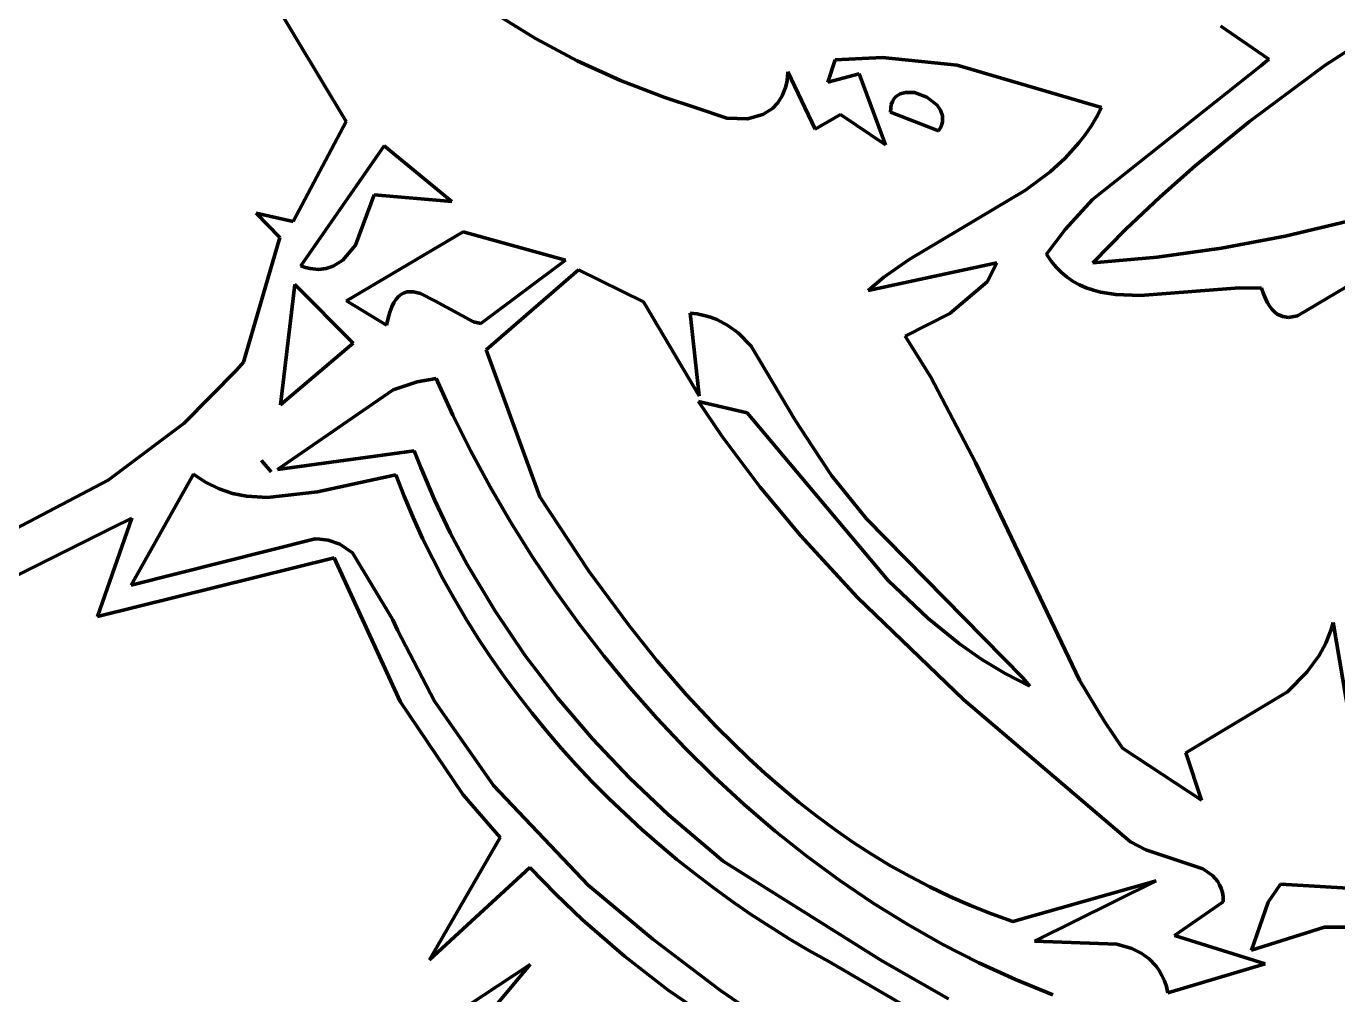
# Model space of a CAD drawing. Header units: millimetres. Extents: x 0 to 10.4, y 0 to 10.4.
# Drawn here: x 6.88 to 7.667, y 6.069 to 6.65 of the extents above; entities that cross this region are included whole.
import ezdxf

# ---------------------------------------------------------------- set-up
doc = ezdxf.new("R2010")
doc.units = ezdxf.units.MM
doc.layers.add('color#2b2b2bff', color=7, linetype='CONTINUOUS', lineweight=100)
doc.layers.add('color#fdfdfdff', color=7, linetype='CONTINUOUS', lineweight=100)

msp = doc.modelspace()

# ---------------------------------------------------------------- linework, layer by layer
at = {"layer": 'color#2b2b2bff'}
for p, q in [((7.84889, 6.74846), (7.65896, 6.62619)), ((7.07198, 6.59245), (7.00395, 6.70585)), ((7.15326, 6.66217), (7.18554, 6.64224)), ((7.6252, 6.62974), (7.59646, 6.64953)), ((7.18554, 6.64224), (7.21061, 6.62884)), ((7.36075, 6.61594), (7.3653, 6.62939)), ((7.3653, 6.62939), (7.39368, 6.6307)), ((7.39368, 6.6307), (7.43838, 6.62624)), ((7.62052, 6.62581), (7.6252, 6.62974)), ((7.21061, 6.62884), (7.23645, 6.61694)), ((7.33662, 6.61883), (7.33687, 6.62216)), ((7.33687, 6.62216), (7.35328, 6.58779)), ((7.43838, 6.62624), (7.52495, 6.60077)), ((7.51957, 6.54574), (7.62052, 6.62581)), ((7.65896, 6.62619), (7.61375, 6.59247)), ((7.23645, 6.61694), (7.26306, 6.60671)), ((7.33548, 6.61289), (7.33616, 6.61575)), ((7.33616, 6.61575), (7.33662, 6.61883)), ((7.37965, 6.62098), (7.36075, 6.61594)), ((7.39543, 6.57844), (7.37965, 6.62098)), ((7.26306, 6.60671), (7.28125, 6.60088)), ((7.33089, 6.60364), (7.33354, 6.60784)), ((7.33354, 6.60784), (7.33548, 6.61289)), ((7.40039, 6.60588), (7.39953, 6.60434)), ((7.40147, 6.60715), (7.40039, 6.60588)), ((7.40415, 6.60897), (7.40147, 6.60715)), ((7.4074, 6.60988), (7.40415, 6.60897)), ((7.41288, 6.60972), (7.4074, 6.60988)), ((7.42029, 6.60707), (7.41288, 6.60972)), ((7.42639, 6.60224), (7.42029, 6.60707)), ((7.28125, 6.60088), (7.3003, 6.59433)), ((7.3218, 6.59657), (7.32764, 6.60025)), ((7.32764, 6.60025), (7.33089, 6.60364)), ((7.39855, 6.60046), (7.39848, 6.59808)), ((7.39848, 6.59808), (7.42717, 6.5868)), ((7.39891, 6.60254), (7.39855, 6.60046)), ((7.39953, 6.60434), (7.39891, 6.60254)), ((7.42846, 6.59921), (7.42639, 6.60224)), ((7.42961, 6.59589), (7.42846, 6.59921)), ((7.52495, 6.60077), (7.52193, 6.59504)), ((7.04033, 6.53251), (7.07198, 6.59245)), ((7.3003, 6.59433), (7.31272, 6.59408)), ((7.31272, 6.59408), (7.3218, 6.59657)), ((7.35328, 6.58779), (7.36835, 6.59655)), ((7.36835, 6.59655), (7.39543, 6.57844)), ((7.42837, 6.58866), (7.42918, 6.59052)), ((7.42918, 6.59052), (7.42964, 6.59234)), ((7.42964, 6.59234), (7.42961, 6.59589)), ((7.52193, 6.59504), (7.51864, 6.58961)), ((7.61375, 6.59247), (7.58106, 6.56574)), ((7.42717, 6.5868), (7.42837, 6.58866)), ((7.51509, 6.58445), (7.5113, 6.57956)), ((7.51864, 6.58961), (7.51509, 6.58445)), ((7.09476, 6.57783), (7.0449, 6.50588)), ((7.13535, 6.54449), (7.09476, 6.57783)), ((7.5113, 6.57956), (7.50307, 6.57049)), ((7.50307, 6.57049), (7.49406, 6.56227)), ((7.49406, 6.56227), (7.47939, 6.55119)), ((7.58106, 6.56574), (7.55996, 6.54711)), ((7.47939, 6.55119), (7.40957, 6.50975)), ((7.07769, 6.5183), (7.08887, 6.54847)), ((7.08887, 6.54847), (7.13535, 6.54449)), ((7.50306, 6.52773), (7.51957, 6.54574)), ((7.55996, 6.54711), (7.53949, 6.52777)), ((7.0323, 6.52292), (7.01798, 6.53743)), ((7.01798, 6.53743), (7.04033, 6.53251)), ((7.63497, 6.52359), (7.68535, 6.53559)), ((7.492, 6.51289), (7.50306, 6.52773)), ((7.53949, 6.52777), (7.51971, 6.50764)), ((7.01051, 6.44812), (7.0323, 6.52292)), ((7.14216, 6.52631), (7.07222, 6.48497)), ((7.20351, 6.50932), (7.14216, 6.52631)), ((7.59681, 6.51648), (7.63497, 6.52359)), ((7.06998, 6.50924), (7.07769, 6.5183)), ((7.49469, 6.50876), (7.492, 6.51289)), ((7.55838, 6.51112), (7.59681, 6.51648)), ((7.0449, 6.50588), (7.04769, 6.5049)), ((7.04769, 6.5049), (7.05036, 6.50422)), ((7.05036, 6.50422), (7.05541, 6.5037)), ((7.05541, 6.5037), (7.06005, 6.5042)), ((7.06005, 6.5042), (7.0643, 6.50562)), ((7.0643, 6.50562), (7.06998, 6.50924)), ((7.15283, 6.47137), (7.20351, 6.50932)), ((7.21135, 6.50348), (7.15599, 6.45553)), ((7.25029, 6.48437), (7.21135, 6.50348)), ((7.38503, 6.4911), (7.46219, 6.5076)), ((7.40957, 6.50975), (7.39444, 6.49902)), ((7.46219, 6.5076), (7.45631, 6.49619)), ((7.49765, 6.50508), (7.49469, 6.50876)), ((7.50085, 6.50184), (7.49765, 6.50508)), ((7.51971, 6.50764), (7.55838, 6.51112)), ((7.39444, 6.49902), (7.38503, 6.4911)), ((7.45631, 6.49619), (7.43397, 6.4773)), ((7.50428, 6.49901), (7.50085, 6.50184)), ((7.50793, 6.49657), (7.50428, 6.49901)), ((7.51178, 6.49448), (7.50793, 6.49657)), ((7.04121, 6.49478), (7.0327, 6.4225)), ((7.07627, 6.45955), (7.04121, 6.49478)), ((7.10359, 6.48763), (7.10519, 6.48887)), ((7.10519, 6.48887), (7.10689, 6.48973)), ((7.10689, 6.48973), (7.10867, 6.49023)), ((7.10867, 6.49023), (7.11247, 6.49027)), ((7.11247, 6.49027), (7.11654, 6.48924)), ((7.11654, 6.48924), (7.12528, 6.48494)), ((7.51582, 6.49274), (7.51178, 6.49448)), ((7.52003, 6.49131), (7.51582, 6.49274)), ((7.52439, 6.49017), (7.52003, 6.49131)), ((7.53352, 6.48868), (7.52439, 6.49017)), ((7.54801, 6.48804), (7.53352, 6.48868)), ((7.60762, 6.49268), (7.54801, 6.48804)), ((7.62089, 6.49248), (7.60762, 6.49268)), ((7.62204, 6.48914), (7.62089, 6.49248)), ((7.62325, 6.4862), (7.62204, 6.48914)), ((7.67133, 6.49318), (7.64238, 6.47581)), ((7.07222, 6.48497), (7.09623, 6.47033)), ((7.09821, 6.47817), (7.09938, 6.48127)), ((7.09938, 6.48127), (7.10068, 6.48386)), ((7.10068, 6.48386), (7.10208, 6.48597)), ((7.10208, 6.48597), (7.10359, 6.48763)), ((7.12528, 6.48494), (7.14839, 6.47229)), ((7.28365, 6.42787), (7.25029, 6.48437)), ((7.62454, 6.48365), (7.62325, 6.4862)), ((7.6259, 6.48147), (7.62454, 6.48365)), ((7.62732, 6.47963), (7.6259, 6.48147)), ((7.09623, 6.47033), (7.09715, 6.47454)), ((7.09715, 6.47454), (7.09821, 6.47817)), ((7.14839, 6.47229), (7.15283, 6.47137)), ((7.28258, 6.47702), (7.27823, 6.47756)), ((7.27823, 6.47756), (7.28365, 6.42787)), ((7.28669, 6.47618), (7.28258, 6.47702)), ((7.29057, 6.47505), (7.28669, 6.47618)), ((7.29423, 6.47365), (7.29057, 6.47505)), ((7.30097, 6.47011), (7.29423, 6.47365)), ((7.43397, 6.4773), (7.40719, 6.46368)), ((7.6288, 6.47813), (7.62732, 6.47963)), ((7.63034, 6.47693), (7.6288, 6.47813)), ((7.63357, 6.47541), (7.63034, 6.47693)), ((7.63698, 6.47492), (7.63357, 6.47541)), ((7.64238, 6.47581), (7.63698, 6.47492)), ((7.307, 6.46569), (7.30097, 6.47011)), ((7.31493, 6.45766), (7.307, 6.46569)), ((7.0327, 6.4225), (7.07627, 6.45955)), ((7.34135, 6.41334), (7.31493, 6.45766)), ((7.40719, 6.46368), (7.42259, 6.43917)), ((7.15599, 6.45553), (7.18806, 6.36734)), ((6.97495, 6.41164), (7.00636, 6.44324)), ((7.00636, 6.44324), (7.01051, 6.44812)), ((7.11457, 6.43634), (7.10025, 6.43147)), ((7.12593, 6.43829), (7.11457, 6.43634)), ((7.13597, 6.41643), (7.12593, 6.43829)), ((7.42259, 6.43917), (7.4494, 6.38799)), ((7.10025, 6.43147), (7.03089, 6.38369)), ((7.29755, 6.40357), (7.28322, 6.42453)), ((7.28322, 6.42453), (7.31246, 6.41768)), ((7.31246, 6.41768), (7.3971, 6.31719)), ((6.92939, 6.37735), (6.97495, 6.41164)), ((7.14677, 6.3948), (7.13597, 6.41643)), ((7.35193, 6.3971), (7.34135, 6.41334)), ((7.32034, 6.37324), (7.29755, 6.40357)), ((7.03089, 6.38369), (7.11284, 6.39503)), ((7.11284, 6.39503), (7.11675, 6.38499)), ((7.15831, 6.37344), (7.14677, 6.3948)), ((7.36301, 6.3802), (7.35193, 6.3971)), ((7.02131, 6.38915), (7.02208, 6.38824)), ((7.02708, 6.38236), (7.02131, 6.38915)), ((7.02208, 6.38824), (7.02708, 6.38236)), ((7.4494, 6.38799), (7.51177, 6.2575)), ((6.98043, 6.38105), (6.94307, 6.31451)), ((6.98422, 6.37835), (6.98043, 6.38105)), ((6.98806, 6.37597), (6.98422, 6.37835)), ((7.10173, 6.38056), (7.0549, 6.37039)), ((7.10677, 6.36771), (7.10173, 6.38056)), ((7.11675, 6.38499), (7.12521, 6.3652)), ((7.384, 6.35424), (7.36301, 6.3802)), ((6.86181, 6.34197), (6.92939, 6.37735)), ((6.99593, 6.37215), (6.98806, 6.37597)), ((7.00398, 6.36947), (6.99593, 6.37215)), ((7.0549, 6.37039), (7.02481, 6.36694)), ((7.17057, 6.35239), (7.15831, 6.37344)), ((7.34454, 6.34413), (7.32034, 6.37324)), ((7.01221, 6.36781), (7.00398, 6.36947)), ((7.02481, 6.36694), (7.01221, 6.36781)), ((7.11215, 6.35502), (7.10677, 6.36771)), ((7.12521, 6.3652), (7.13449, 6.34581)), ((7.18806, 6.36734), (7.2176, 6.3229)), ((6.92287, 6.29566), (6.94357, 6.35461)), ((6.94357, 6.35461), (6.93179, 6.34885)), ((7.11786, 6.34249), (7.11215, 6.35502)), ((7.47775, 6.25893), (7.384, 6.35424)), ((6.93179, 6.34885), (6.84724, 6.30658)), ((7.18354, 6.33168), (7.17057, 6.35239)), ((6.94307, 6.31451), (7.05354, 6.34212)), ((7.05354, 6.34212), (7.05625, 6.3421)), ((7.05625, 6.3421), (7.06133, 6.34144)), ((7.06133, 6.34144), (7.06814, 6.33908)), ((7.06814, 6.33908), (7.07587, 6.33376)), ((7.12391, 6.33013), (7.11786, 6.34249)), ((7.13449, 6.34581), (7.14456, 6.32684)), ((7.37868, 6.307), (7.34454, 6.34413)), ((7.06493, 6.33071), (6.92287, 6.29566)), ((7.10439, 6.24471), (7.06493, 6.33071)), ((7.07587, 6.33376), (7.10009, 6.29367)), ((7.1972, 6.31136), (7.18354, 6.33168)), ((7.13028, 6.31795), (7.12391, 6.33013)), ((7.14456, 6.32684), (7.16108, 6.29917)), ((7.2176, 6.3229), (7.24152, 6.2904)), ((7.13697, 6.30594), (7.13028, 6.31795)), ((7.3971, 6.31719), (7.42078, 6.29465)), ((7.21153, 6.29145), (7.1972, 6.31136)), ((7.44244, 6.24577), (7.37868, 6.307)), ((7.14396, 6.29411), (7.13697, 6.30594)), ((7.16108, 6.29917), (7.1792, 6.27251)), ((7.10009, 6.29367), (7.10283, 6.28737)), ((7.15126, 6.28247), (7.14396, 6.29411)), ((7.22652, 6.272), (7.21153, 6.29145)), ((7.42078, 6.29465), (7.43981, 6.27928)), ((7.66257, 6.28775), (7.66387, 6.29205)), ((7.66387, 6.29205), (7.67547, 6.22368)), ((7.10283, 6.28737), (7.12505, 6.24483)), ((7.24152, 6.2904), (7.25836, 6.26935)), ((7.65935, 6.27966), (7.66257, 6.28775)), ((7.15885, 6.27102), (7.15126, 6.28247)), ((7.43981, 6.27928), (7.45321, 6.26994)), ((7.65537, 6.27223), (7.65935, 6.27966)), ((7.16672, 6.25976), (7.15885, 6.27102)), ((7.1792, 6.27251), (7.19881, 6.24689)), ((7.24214, 6.25305), (7.22652, 6.272)), ((7.25836, 6.26935), (7.27595, 6.24893)), ((7.45321, 6.26994), (7.46725, 6.2614)), ((7.64814, 6.26218), (7.65537, 6.27223)), ((7.17488, 6.2487), (7.16672, 6.25976)), ((7.46725, 6.2614), (7.482, 6.25377)), ((7.63654, 6.25055), (7.64814, 6.26218)), ((7.25839, 6.23463), (7.24214, 6.25305)), ((7.482, 6.25377), (7.47775, 6.25893)), ((7.51177, 6.2575), (7.52663, 6.2327)), ((7.14212, 6.18871), (7.10439, 6.24471)), ((7.12505, 6.24483), (7.16046, 6.19427)), ((7.18331, 6.23785), (7.17488, 6.2487)), ((7.19881, 6.24689), (7.21978, 6.22236)), ((7.27595, 6.24893), (7.29431, 6.22926)), ((7.53851, 6.16376), (7.44244, 6.24577)), ((7.57558, 6.2139), (7.63654, 6.25055)), ((7.19201, 6.2272), (7.18331, 6.23785)), ((7.27524, 6.21678), (7.25839, 6.23463)), ((7.29431, 6.22926), (7.31345, 6.21046)), ((7.52663, 6.2327), (7.53747, 6.21667)), ((7.20096, 6.21676), (7.19201, 6.2272)), ((7.21978, 6.22236), (7.24201, 6.19896)), ((7.21017, 6.20655), (7.20096, 6.21676)), ((7.29268, 6.19954), (7.27524, 6.21678)), ((7.53747, 6.21667), (7.58479, 6.18546)), ((7.58479, 6.18546), (7.57558, 6.2139)), ((7.21962, 6.19655), (7.21017, 6.20655)), ((7.31345, 6.21046), (7.32333, 6.20142)), ((7.24201, 6.19896), (7.26538, 6.17673)), ((7.31069, 6.18294), (7.29268, 6.19954)), ((7.32333, 6.20142), (7.33342, 6.19263)), ((7.16046, 6.19427), (7.21716, 6.13458)), ((7.22931, 6.18678), (7.21962, 6.19655)), ((7.33342, 6.19263), (7.34372, 6.18413)), ((7.1643, 6.16306), (7.14212, 6.18871)), ((7.23923, 6.17724), (7.22931, 6.18678)), ((7.32925, 6.16703), (7.31069, 6.18294)), ((7.34372, 6.18413), (7.35423, 6.17591)), ((7.24938, 6.16793), (7.23923, 6.17724)), ((7.26538, 6.17673), (7.29814, 6.14898)), ((7.35423, 6.17591), (7.36496, 6.168)), ((7.25974, 6.15886), (7.24938, 6.16793)), ((7.34835, 6.15184), (7.32925, 6.16703)), ((7.36496, 6.168), (7.37591, 6.1604)), ((7.12208, 6.08988), (7.1643, 6.16306)), ((7.27031, 6.15003), (7.25974, 6.15886)), ((7.37591, 6.1604), (7.38708, 6.15314)), ((7.54226, 6.16056), (7.53851, 6.16376)), ((7.55153, 6.15578), (7.54226, 6.16056)), ((7.28108, 6.14145), (7.27031, 6.15003)), ((7.36797, 6.1374), (7.34835, 6.15184)), ((7.38708, 6.15314), (7.39848, 6.14622)), ((7.58562, 6.14444), (7.55153, 6.15578)), ((7.18214, 6.14518), (7.12208, 6.08988)), ((7.19766, 6.12914), (7.18214, 6.14518)), ((7.29814, 6.14898), (7.39365, 6.08892)), ((7.39848, 6.14622), (7.41011, 6.13967)), ((7.59156, 6.14033), (7.58562, 6.14444)), ((7.21716, 6.13458), (7.25589, 6.10226)), ((7.29204, 6.13313), (7.28108, 6.14145)), ((7.3881, 6.12376), (7.36797, 6.1374)), ((7.41011, 6.13967), (7.42197, 6.1335)), ((7.4718, 6.11286), (7.55774, 6.13719)), ((7.55774, 6.13719), (7.48467, 6.10102)), ((7.59459, 6.13683), (7.59156, 6.14033)), ((7.59577, 6.13481), (7.59459, 6.13683)), ((7.59671, 6.13258), (7.59577, 6.13481)), ((7.63228, 6.13514), (7.62494, 6.12429)), ((7.7798, 6.12644), (7.63228, 6.13514)), ((7.21376, 6.1138), (7.19766, 6.12914)), ((7.3032, 6.12506), (7.29204, 6.13313)), ((7.42197, 6.1335), (7.43406, 6.12771)), ((7.43406, 6.12771), (7.4464, 6.12234)), ((7.59739, 6.13014), (7.59671, 6.13258)), ((7.5978, 6.12747), (7.59739, 6.13014)), ((7.5979, 6.12454), (7.5978, 6.12747)), ((7.31453, 6.11725), (7.3032, 6.12506)), ((7.40871, 6.11096), (7.3881, 6.12376)), ((7.4464, 6.12234), (7.45898, 6.11738)), ((7.56864, 6.10447), (7.5979, 6.12454)), ((7.62494, 6.12429), (7.61485, 6.09557)), ((7.23894, 6.09205), (7.21376, 6.1138)), ((7.32604, 6.10971), (7.31453, 6.11725)), ((7.42979, 6.09903), (7.40871, 6.11096)), ((7.45898, 6.11738), (7.4718, 6.11286)), ((7.33771, 6.10243), (7.32604, 6.10971)), ((7.34954, 6.09543), (7.33771, 6.10243)), ((7.6231, 6.08732), (7.56864, 6.10447)), ((7.61485, 6.09557), (7.65862, 6.10937)), ((7.65862, 6.10937), (7.6723, 6.10942)), ((7.25589, 6.10226), (7.29651, 6.07132)), ((7.36153, 6.08871), (7.34954, 6.09543)), ((7.45132, 6.088), (7.42979, 6.09903)), ((7.48467, 6.10102), (7.53418, 6.09915)), ((7.53418, 6.09915), (7.54318, 6.09652)), ((7.54318, 6.09652), (7.54862, 6.09388)), ((7.10962, 6.03918), (7.18227, 6.08699)), ((7.18227, 6.08699), (7.13965, 6.03602)), ((7.26519, 6.07168), (7.23894, 6.09205)), ((7.41382, 6.05812), (7.36153, 6.08871)), ((7.39365, 6.08892), (7.43309, 6.06645)), ((7.47328, 6.07792), (7.45132, 6.088)), ((7.54862, 6.09388), (7.5535, 6.0904)), ((7.5535, 6.0904), (7.55772, 6.08596)), ((7.56477, 6.06995), (7.6231, 6.08732)), ((7.55772, 6.08596), (7.55955, 6.08335)), ((7.55955, 6.08335), (7.56119, 6.08046)), ((7.56119, 6.08046), (7.56261, 6.07727)), ((7.31097, 6.04041), (7.26519, 6.07168)), ((7.29651, 6.07132), (7.32821, 6.04963)), ((7.49566, 6.06882), (7.47328, 6.07792)), ((7.56261, 6.07727), (7.56381, 6.07377)), ((7.56381, 6.07377), (7.56477, 6.06995))]:
    msp.add_line(p, q, dxfattribs=at)
at = {"layer": 'color#fdfdfdff'}
for p, q in [((7.65896, 6.62619), (7.84889, 6.74846)), ((7.00395, 6.70585), (7.07198, 6.59245)), ((7.18554, 6.64224), (7.15326, 6.66217)), ((7.59646, 6.64953), (7.6252, 6.62974)), ((7.21061, 6.62884), (7.18554, 6.64224)), ((7.3653, 6.62939), (7.36075, 6.61594)), ((7.39368, 6.6307), (7.3653, 6.62939)), ((7.43838, 6.62624), (7.39368, 6.6307)), ((7.6252, 6.62974), (7.62052, 6.62581)), ((7.23645, 6.61694), (7.21061, 6.62884)), ((7.33687, 6.62216), (7.33662, 6.61883)), ((7.35328, 6.58779), (7.33687, 6.62216)), ((7.52495, 6.60077), (7.43838, 6.62624)), ((7.62052, 6.62581), (7.51957, 6.54574)), ((7.61375, 6.59247), (7.65896, 6.62619)), ((7.26306, 6.60671), (7.23645, 6.61694)), ((7.33616, 6.61575), (7.33548, 6.61289)), ((7.33662, 6.61883), (7.33616, 6.61575)), ((7.36075, 6.61594), (7.37965, 6.62098)), ((7.37965, 6.62098), (7.39543, 6.57844)), ((7.28125, 6.60088), (7.26306, 6.60671)), ((7.33354, 6.60784), (7.33089, 6.60364)), ((7.33548, 6.61289), (7.33354, 6.60784)), ((7.39953, 6.60434), (7.40039, 6.60588)), ((7.40039, 6.60588), (7.40147, 6.60715)), ((7.40147, 6.60715), (7.40415, 6.60897)), ((7.40415, 6.60897), (7.4074, 6.60988)), ((7.4074, 6.60988), (7.41288, 6.60972)), ((7.41288, 6.60972), (7.42029, 6.60707)), ((7.42029, 6.60707), (7.42639, 6.60224)), ((7.3003, 6.59433), (7.28125, 6.60088)), ((7.32764, 6.60025), (7.3218, 6.59657)), ((7.33089, 6.60364), (7.32764, 6.60025)), ((7.39848, 6.59808), (7.39855, 6.60046)), ((7.42717, 6.5868), (7.39848, 6.59808)), ((7.39855, 6.60046), (7.39891, 6.60254)), ((7.39891, 6.60254), (7.39953, 6.60434)), ((7.42639, 6.60224), (7.42846, 6.59921)), ((7.42846, 6.59921), (7.42961, 6.59589)), ((7.52193, 6.59504), (7.52495, 6.60077)), ((7.07198, 6.59245), (7.04033, 6.53251)), ((7.31272, 6.59408), (7.3003, 6.59433)), ((7.3218, 6.59657), (7.31272, 6.59408)), ((7.36835, 6.59655), (7.35328, 6.58779)), ((7.39543, 6.57844), (7.36835, 6.59655)), ((7.42918, 6.59052), (7.42837, 6.58866)), ((7.42964, 6.59234), (7.42918, 6.59052)), ((7.42961, 6.59589), (7.42964, 6.59234)), ((7.51864, 6.58961), (7.52193, 6.59504)), ((7.58106, 6.56574), (7.61375, 6.59247)), ((7.42837, 6.58866), (7.42717, 6.5868)), ((7.5113, 6.57956), (7.51509, 6.58445)), ((7.51509, 6.58445), (7.51864, 6.58961)), ((7.0449, 6.50588), (7.09476, 6.57783)), ((7.09476, 6.57783), (7.13535, 6.54449)), ((7.50307, 6.57049), (7.5113, 6.57956)), ((7.49406, 6.56227), (7.50307, 6.57049)), ((7.47939, 6.55119), (7.49406, 6.56227)), ((7.55996, 6.54711), (7.58106, 6.56574)), ((7.40957, 6.50975), (7.47939, 6.55119)), ((7.08887, 6.54847), (7.07769, 6.5183)), ((7.13535, 6.54449), (7.08887, 6.54847)), ((7.51957, 6.54574), (7.50306, 6.52773)), ((7.53949, 6.52777), (7.55996, 6.54711)), ((7.04033, 6.53251), (7.01798, 6.53743)), ((7.01798, 6.53743), (7.0323, 6.52292)), ((7.68535, 6.53559), (7.63497, 6.52359)), ((7.50306, 6.52773), (7.492, 6.51289)), ((7.51971, 6.50764), (7.53949, 6.52777)), ((7.0323, 6.52292), (7.01051, 6.44812)), ((7.07222, 6.48497), (7.14216, 6.52631)), ((7.14216, 6.52631), (7.20351, 6.50932)), ((7.63497, 6.52359), (7.59681, 6.51648)), ((7.07769, 6.5183), (7.06998, 6.50924)), ((7.492, 6.51289), (7.49469, 6.50876)), ((7.59681, 6.51648), (7.55838, 6.51112)), ((7.04769, 6.5049), (7.0449, 6.50588)), ((7.05036, 6.50422), (7.04769, 6.5049)), ((7.05541, 6.5037), (7.05036, 6.50422)), ((7.06005, 6.5042), (7.05541, 6.5037)), ((7.0643, 6.50562), (7.06005, 6.5042)), ((7.06998, 6.50924), (7.0643, 6.50562)), ((7.20351, 6.50932), (7.15283, 6.47137)), ((7.15599, 6.45553), (7.21135, 6.50348)), ((7.21135, 6.50348), (7.25029, 6.48437)), ((7.46219, 6.5076), (7.38503, 6.4911)), ((7.39444, 6.49902), (7.40957, 6.50975)), ((7.45631, 6.49619), (7.46219, 6.5076)), ((7.49469, 6.50876), (7.49765, 6.50508)), ((7.49765, 6.50508), (7.50085, 6.50184)), ((7.55838, 6.51112), (7.51971, 6.50764)), ((7.38503, 6.4911), (7.39444, 6.49902)), ((7.43397, 6.4773), (7.45631, 6.49619)), ((7.50085, 6.50184), (7.50428, 6.49901)), ((7.50428, 6.49901), (7.50793, 6.49657)), ((7.50793, 6.49657), (7.51178, 6.49448)), ((7.0327, 6.4225), (7.04121, 6.49478)), ((7.04121, 6.49478), (7.07627, 6.45955)), ((7.10519, 6.48887), (7.10359, 6.48763)), ((7.10689, 6.48973), (7.10519, 6.48887)), ((7.10867, 6.49023), (7.10689, 6.48973)), ((7.11247, 6.49027), (7.10867, 6.49023)), ((7.11654, 6.48924), (7.11247, 6.49027)), ((7.12528, 6.48494), (7.11654, 6.48924)), ((7.51178, 6.49448), (7.51582, 6.49274)), ((7.51582, 6.49274), (7.52003, 6.49131)), ((7.52003, 6.49131), (7.52439, 6.49017)), ((7.52439, 6.49017), (7.53352, 6.48868)), ((7.53352, 6.48868), (7.54801, 6.48804)), ((7.54801, 6.48804), (7.60762, 6.49268)), ((7.60762, 6.49268), (7.62089, 6.49248)), ((7.62089, 6.49248), (7.62204, 6.48914)), ((7.62204, 6.48914), (7.62325, 6.4862)), ((7.64238, 6.47581), (7.67133, 6.49318)), ((7.09623, 6.47033), (7.07222, 6.48497)), ((7.09938, 6.48127), (7.09821, 6.47817)), ((7.10068, 6.48386), (7.09938, 6.48127)), ((7.10208, 6.48597), (7.10068, 6.48386)), ((7.10359, 6.48763), (7.10208, 6.48597)), ((7.14839, 6.47229), (7.12528, 6.48494)), ((7.25029, 6.48437), (7.28365, 6.42787)), ((7.62325, 6.4862), (7.62454, 6.48365)), ((7.62454, 6.48365), (7.6259, 6.48147)), ((7.6259, 6.48147), (7.62732, 6.47963)), ((7.09715, 6.47454), (7.09623, 6.47033)), ((7.09821, 6.47817), (7.09715, 6.47454)), ((7.15283, 6.47137), (7.14839, 6.47229)), ((7.28365, 6.42787), (7.27823, 6.47756)), ((7.27823, 6.47756), (7.28258, 6.47702)), ((7.28258, 6.47702), (7.28669, 6.47618)), ((7.28669, 6.47618), (7.29057, 6.47505)), ((7.29057, 6.47505), (7.29423, 6.47365)), ((7.29423, 6.47365), (7.30097, 6.47011)), ((7.40719, 6.46368), (7.43397, 6.4773)), ((7.62732, 6.47963), (7.6288, 6.47813)), ((7.6288, 6.47813), (7.63034, 6.47693)), ((7.63034, 6.47693), (7.63357, 6.47541)), ((7.63357, 6.47541), (7.63698, 6.47492)), ((7.63698, 6.47492), (7.64238, 6.47581)), ((7.30097, 6.47011), (7.307, 6.46569)), ((7.307, 6.46569), (7.31493, 6.45766)), ((7.07627, 6.45955), (7.0327, 6.4225)), ((7.31493, 6.45766), (7.34135, 6.41334)), ((7.42259, 6.43917), (7.40719, 6.46368)), ((7.18806, 6.36734), (7.15599, 6.45553)), ((7.00636, 6.44324), (6.97495, 6.41164)), ((7.01051, 6.44812), (7.00636, 6.44324)), ((7.10025, 6.43147), (7.11457, 6.43634)), ((7.11457, 6.43634), (7.12593, 6.43829)), ((7.12593, 6.43829), (7.13597, 6.41643)), ((7.4494, 6.38799), (7.42259, 6.43917)), ((7.03089, 6.38369), (7.10025, 6.43147)), ((7.31246, 6.41768), (7.28322, 6.42453)), ((7.28322, 6.42453), (7.29755, 6.40357)), ((7.3971, 6.31719), (7.31246, 6.41768)), ((6.97495, 6.41164), (6.92939, 6.37735)), ((7.13597, 6.41643), (7.14677, 6.3948)), ((7.34135, 6.41334), (7.35193, 6.3971)), ((7.29755, 6.40357), (7.32034, 6.37324)), ((7.11284, 6.39503), (7.03089, 6.38369)), ((7.11675, 6.38499), (7.11284, 6.39503)), ((7.14677, 6.3948), (7.15831, 6.37344)), ((7.35193, 6.3971), (7.36301, 6.3802)), ((7.02131, 6.38915), (7.02708, 6.38236)), ((7.02208, 6.38824), (7.02131, 6.38915)), ((7.02708, 6.38236), (7.02208, 6.38824)), ((7.51177, 6.2575), (7.4494, 6.38799)), ((6.94307, 6.31451), (6.98043, 6.38105)), ((6.98043, 6.38105), (6.98422, 6.37835)), ((6.98422, 6.37835), (6.98806, 6.37597)), ((7.0549, 6.37039), (7.10173, 6.38056)), ((7.10173, 6.38056), (7.10677, 6.36771)), ((7.12521, 6.3652), (7.11675, 6.38499)), ((7.36301, 6.3802), (7.384, 6.35424)), ((6.92939, 6.37735), (6.86181, 6.34197)), ((6.98806, 6.37597), (6.99593, 6.37215)), ((6.99593, 6.37215), (7.00398, 6.36947)), ((7.02481, 6.36694), (7.0549, 6.37039)), ((7.15831, 6.37344), (7.17057, 6.35239)), ((7.32034, 6.37324), (7.34454, 6.34413)), ((7.00398, 6.36947), (7.01221, 6.36781)), ((7.01221, 6.36781), (7.02481, 6.36694)), ((7.10677, 6.36771), (7.11215, 6.35502)), ((7.13449, 6.34581), (7.12521, 6.3652)), ((7.2176, 6.3229), (7.18806, 6.36734)), ((6.94357, 6.35461), (6.92287, 6.29566)), ((6.93179, 6.34885), (6.94357, 6.35461)), ((7.11215, 6.35502), (7.11786, 6.34249)), ((7.384, 6.35424), (7.47775, 6.25893)), ((6.84724, 6.30658), (6.93179, 6.34885)), ((7.17057, 6.35239), (7.18354, 6.33168)), ((7.05354, 6.34212), (6.94307, 6.31451)), ((7.05625, 6.3421), (7.05354, 6.34212)), ((7.06133, 6.34144), (7.05625, 6.3421)), ((7.06814, 6.33908), (7.06133, 6.34144)), ((7.07587, 6.33376), (7.06814, 6.33908)), ((7.11786, 6.34249), (7.12391, 6.33013)), ((7.14456, 6.32684), (7.13449, 6.34581)), ((7.34454, 6.34413), (7.37868, 6.307)), ((6.92287, 6.29566), (7.06493, 6.33071)), ((7.06493, 6.33071), (7.10439, 6.24471)), ((7.10009, 6.29367), (7.07587, 6.33376)), ((7.18354, 6.33168), (7.1972, 6.31136)), ((7.12391, 6.33013), (7.13028, 6.31795)), ((7.16108, 6.29917), (7.14456, 6.32684)), ((7.24152, 6.2904), (7.2176, 6.3229)), ((7.13028, 6.31795), (7.13697, 6.30594)), ((7.42078, 6.29465), (7.3971, 6.31719)), ((7.1972, 6.31136), (7.21153, 6.29145)), ((7.37868, 6.307), (7.44244, 6.24577)), ((7.13697, 6.30594), (7.14396, 6.29411)), ((7.1792, 6.27251), (7.16108, 6.29917)), ((7.10283, 6.28737), (7.10009, 6.29367)), ((7.14396, 6.29411), (7.15126, 6.28247)), ((7.21153, 6.29145), (7.22652, 6.272)), ((7.43981, 6.27928), (7.42078, 6.29465)), ((7.66387, 6.29205), (7.66257, 6.28775)), ((7.67547, 6.22368), (7.66387, 6.29205)), ((7.12505, 6.24483), (7.10283, 6.28737)), ((7.25836, 6.26935), (7.24152, 6.2904)), ((7.66257, 6.28775), (7.65935, 6.27966)), ((7.15126, 6.28247), (7.15885, 6.27102)), ((7.45321, 6.26994), (7.43981, 6.27928)), ((7.65935, 6.27966), (7.65537, 6.27223)), ((7.15885, 6.27102), (7.16672, 6.25976)), ((7.19881, 6.24689), (7.1792, 6.27251)), ((7.22652, 6.272), (7.24214, 6.25305)), ((7.27595, 6.24893), (7.25836, 6.26935)), ((7.46725, 6.2614), (7.45321, 6.26994)), ((7.65537, 6.27223), (7.64814, 6.26218)), ((7.16672, 6.25976), (7.17488, 6.2487)), ((7.482, 6.25377), (7.46725, 6.2614)), ((7.64814, 6.26218), (7.63654, 6.25055)), ((7.24214, 6.25305), (7.25839, 6.23463)), ((7.47775, 6.25893), (7.482, 6.25377)), ((7.52663, 6.2327), (7.51177, 6.2575)), ((7.10439, 6.24471), (7.14212, 6.18871)), ((7.16046, 6.19427), (7.12505, 6.24483)), ((7.17488, 6.2487), (7.18331, 6.23785)), ((7.21978, 6.22236), (7.19881, 6.24689)), ((7.29431, 6.22926), (7.27595, 6.24893)), ((7.44244, 6.24577), (7.53851, 6.16376)), ((7.63654, 6.25055), (7.57558, 6.2139)), ((7.18331, 6.23785), (7.19201, 6.2272)), ((7.25839, 6.23463), (7.27524, 6.21678)), ((7.31345, 6.21046), (7.29431, 6.22926)), ((7.53747, 6.21667), (7.52663, 6.2327)), ((7.19201, 6.2272), (7.20096, 6.21676)), ((7.24201, 6.19896), (7.21978, 6.22236)), ((7.20096, 6.21676), (7.21017, 6.20655)), ((7.27524, 6.21678), (7.29268, 6.19954)), ((7.58479, 6.18546), (7.53747, 6.21667)), ((7.57558, 6.2139), (7.58479, 6.18546)), ((7.21017, 6.20655), (7.21962, 6.19655)), ((7.32333, 6.20142), (7.31345, 6.21046)), ((7.26538, 6.17673), (7.24201, 6.19896)), ((7.29268, 6.19954), (7.31069, 6.18294)), ((7.33342, 6.19263), (7.32333, 6.20142)), ((7.21716, 6.13458), (7.16046, 6.19427)), ((7.21962, 6.19655), (7.22931, 6.18678)), ((7.34372, 6.18413), (7.33342, 6.19263)), ((7.14212, 6.18871), (7.1643, 6.16306)), ((7.22931, 6.18678), (7.23923, 6.17724)), ((7.31069, 6.18294), (7.32925, 6.16703)), ((7.35423, 6.17591), (7.34372, 6.18413)), ((7.23923, 6.17724), (7.24938, 6.16793)), ((7.29814, 6.14898), (7.26538, 6.17673)), ((7.36496, 6.168), (7.35423, 6.17591)), ((7.24938, 6.16793), (7.25974, 6.15886)), ((7.32925, 6.16703), (7.34835, 6.15184)), ((7.37591, 6.1604), (7.36496, 6.168)), ((7.1643, 6.16306), (7.12208, 6.08988)), ((7.25974, 6.15886), (7.27031, 6.15003)), ((7.38708, 6.15314), (7.37591, 6.1604)), ((7.53851, 6.16376), (7.54226, 6.16056)), ((7.54226, 6.16056), (7.55153, 6.15578)), ((7.27031, 6.15003), (7.28108, 6.14145)), ((7.34835, 6.15184), (7.36797, 6.1374)), ((7.39848, 6.14622), (7.38708, 6.15314)), ((7.55153, 6.15578), (7.58562, 6.14444)), ((7.12208, 6.08988), (7.18214, 6.14518)), ((7.18214, 6.14518), (7.19766, 6.12914)), ((7.39365, 6.08892), (7.29814, 6.14898)), ((7.41011, 6.13967), (7.39848, 6.14622)), ((7.58562, 6.14444), (7.59156, 6.14033)), ((7.25589, 6.10226), (7.21716, 6.13458)), ((7.28108, 6.14145), (7.29204, 6.13313)), ((7.36797, 6.1374), (7.3881, 6.12376)), ((7.42197, 6.1335), (7.41011, 6.13967)), ((7.55774, 6.13719), (7.4718, 6.11286)), ((7.48467, 6.10102), (7.55774, 6.13719)), ((7.59156, 6.14033), (7.59459, 6.13683)), ((7.59459, 6.13683), (7.59577, 6.13481)), ((7.59577, 6.13481), (7.59671, 6.13258)), ((7.62494, 6.12429), (7.63228, 6.13514)), ((7.63228, 6.13514), (7.7798, 6.12644)), ((7.19766, 6.12914), (7.21376, 6.1138)), ((7.29204, 6.13313), (7.3032, 6.12506)), ((7.43406, 6.12771), (7.42197, 6.1335)), ((7.4464, 6.12234), (7.43406, 6.12771)), ((7.59671, 6.13258), (7.59739, 6.13014)), ((7.59739, 6.13014), (7.5978, 6.12747)), ((7.5978, 6.12747), (7.5979, 6.12454)), ((7.3032, 6.12506), (7.31453, 6.11725)), ((7.3881, 6.12376), (7.40871, 6.11096)), ((7.45898, 6.11738), (7.4464, 6.12234)), ((7.5979, 6.12454), (7.56864, 6.10447)), ((7.61485, 6.09557), (7.62494, 6.12429)), ((7.21376, 6.1138), (7.23894, 6.09205)), ((7.31453, 6.11725), (7.32604, 6.10971)), ((7.40871, 6.11096), (7.42979, 6.09903)), ((7.4718, 6.11286), (7.45898, 6.11738)), ((7.32604, 6.10971), (7.33771, 6.10243)), ((7.33771, 6.10243), (7.34954, 6.09543)), ((7.56864, 6.10447), (7.6231, 6.08732)), ((7.65862, 6.10937), (7.61485, 6.09557)), ((7.6723, 6.10942), (7.65862, 6.10937)), ((7.29651, 6.07132), (7.25589, 6.10226)), ((7.34954, 6.09543), (7.36153, 6.08871)), ((7.42979, 6.09903), (7.45132, 6.088)), ((7.53418, 6.09915), (7.48467, 6.10102)), ((7.54318, 6.09652), (7.53418, 6.09915)), ((7.54862, 6.09388), (7.54318, 6.09652)), ((7.18227, 6.08699), (7.10962, 6.03918)), ((7.13965, 6.03602), (7.18227, 6.08699)), ((7.23894, 6.09205), (7.26519, 6.07168)), ((7.36153, 6.08871), (7.41382, 6.05812)), ((7.43309, 6.06645), (7.39365, 6.08892)), ((7.45132, 6.088), (7.47328, 6.07792)), ((7.5535, 6.0904), (7.54862, 6.09388)), ((7.55772, 6.08596), (7.5535, 6.0904)), ((7.6231, 6.08732), (7.56477, 6.06995)), ((7.55955, 6.08335), (7.55772, 6.08596)), ((7.56119, 6.08046), (7.55955, 6.08335)), ((7.56261, 6.07727), (7.56119, 6.08046)), ((7.26519, 6.07168), (7.31097, 6.04041)), ((7.32821, 6.04963), (7.29651, 6.07132)), ((7.47328, 6.07792), (7.49566, 6.06882)), ((7.56381, 6.07377), (7.56261, 6.07727)), ((7.56477, 6.06995), (7.56381, 6.07377))]:
    msp.add_line(p, q, dxfattribs=at)

doc.saveas('drawing.dxf')
